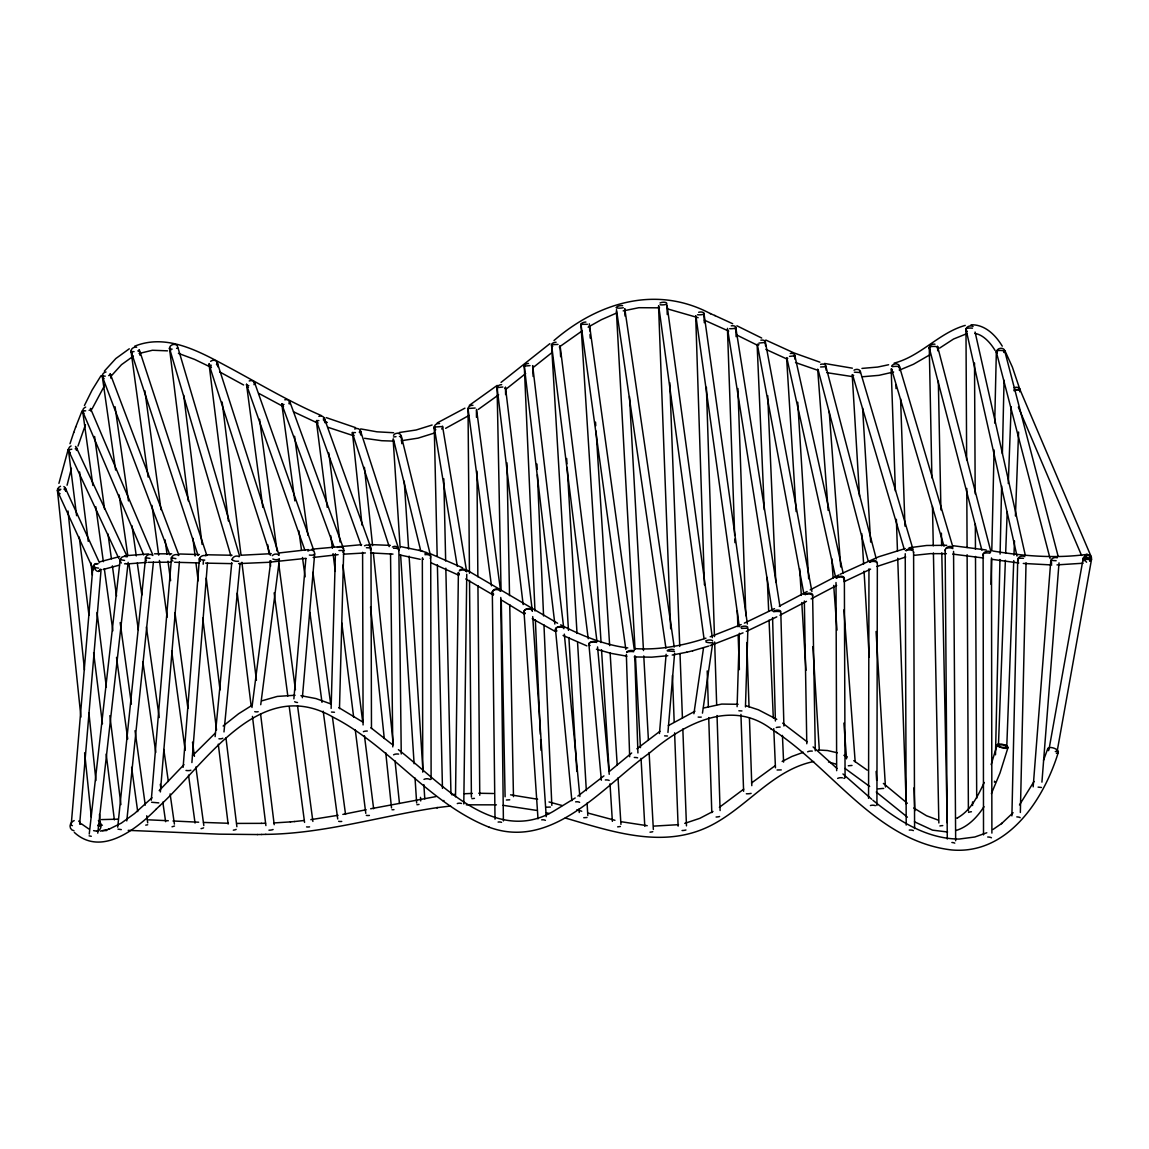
<?xml version="1.0" encoding="UTF-8"?>
<svg xmlns="http://www.w3.org/2000/svg" width="1149" height="1149" viewBox="0 0 1149 1149"><rect width="100%" height="100%" fill="white"/><g stroke="black" fill="none" stroke-linecap="round" stroke-linejoin="round"><path stroke-width="1.5" d="M868.558 798.311L868.96 568.856M876.917 805.492L877.348 563.498M455.507 796.817L458.394 572.461M463.794 803.955L466.753 574.299M991.013 584.381L991.587 559.29M991.802 550.342L994.086 449.977M994.704 423.091L996.355 351.407M995.494 754.821L999.96 559.477M1000.09 554.105L1001.641 485.998M1002.388 453.74L1004.068 380.262M1011.896 815.876L1017.741 559.032M1020.355 812.487L1026.043 562.78M331.127 708.402L335.407 553.703M339.486 708.631L343.709 550.342M737.098 706.678L739.353 633.271M745.457 706.922L747.898 628.144L741.421 628.402M998.424 745.988L1005.389 560.31M1005.662 553.157L1007.199 512.095M1008.276 483.528L1011.149 406.76M1006.783 746.39A4.194 1.278 2.1 0 0 1000.851 744.911A4.194 1.278 2.1 0 0 1000.204 747.094A4.194 1.278 2.1 0 0 1006.783 746.39L1013.763 560.583M1013.964 555.226L1014.495 540.949M1015.429 515.958L1018.589 432.038M183.122 767.317L199.409 558.572M203.172 564.231L203.445 560.655M191.897 762.563L207.481 562.751M1033.166 786.85L1050.804 560.425L1056.146 560.726M1041.928 782.153L1059.019 562.866M151.28 800.178L171.517 557.595M160.372 791.948L179.402 561.99M94.764 566.945L92.868 567.204L71.181 825.212L72.401 825.657M79.669 824.135L101.069 569.66M659.454 733.507L666.118 654.269M667.942 732.459L674.607 653.221M293.871 698.865L305.864 558.601M302.374 697.702L314.668 553.875M215.136 736.61L231.768 562.68M223.983 731.927L240.112 563.312M117.715 827.179L145.607 557.61M126.778 820.903L153.406 562.091M89.249 834.002L120.2 559.563M97.766 833.154L128.157 562.335M251.961 707.482L270.834 560.655M260.737 704.71L279.394 559.664M693.895 713.744L703.475 648.223M702.456 713.127L712.797 642.291A4.194 0.919 8.3 0 1 706.046 642.076M1048.936 749.751L1083.306 557.825A4.194 0.833 10.2 0 0 1088.534 559.534A4.194 0.833 10.2 0 0 1090.76 558.615A4.194 0.833 10.2 0 0 1083.981 557.48M1057.181 751.173L1091.55 559.247M58.915 483.37L68.236 449.302M67.073 485.223L71.439 468.275M997.203 744.796L991.142 764.573M1008.018 747.468L999.989 773.047L991.4 793.586M115.618 470.085L102.232 375.982L102.907 375.551M108.652 375.608L110.232 374.646M765.564 345.849L765.105 342.072M69.988 443.729L73.751 432.426M77.988 446.071L85.457 424.713M469.453 573.25L468.031 408.484L475.169 408.024M75.633 427.184L82.11 410.782M1047.802 748.574L1043.507 760.279M1058.301 752.351C1043.866 799.618 1007.587 855.215 951.286 849.915C877.276 841.011 834.217 771.137 776.494 732.373M73.68 432.656L75.719 426.94M437.166 555.843L434.25 427.055L441.676 426.566M501.065 590.399L497.1 387.601L502.831 387.026M984.248 782.483C977.382 796.918 970.632 810.706 956.916 818.217L957.462 817.959M84.423 405.511L92.078 390.129L101.011 375.694M91.949 409.13L104.889 384.944M1034.043 781.464L1019.493 804.932M983.989 806.713C977.282 817.083 968.119 826.863 955.968 830.497M789.535 356.391L794.849 355.788L795.079 359.378M534.974 610.952L524.289 366.1L530.019 365.612M104.329 371.17L115.819 358.545L129.277 348.808M111.008 376.211L121.478 364.678L133.399 356.089M765.335 342.402L758.929 343.077M1013.088 812.716L1001.468 823.689L1002.029 823.244L992.951 829.506M183.955 764.703L159.18 790.627M192.572 755.654L215.351 733.019M159.682 805.808C206.504 762.577 259.961 674.248 333.756 717.522L338.38 719.949C392.714 749.967 430.889 804.271 489.402 827.309M74.326 832.422C101.011 856.953 136.214 829.363 156.034 809.327M151.998 797.779L134.534 813.549L121.306 823.129L108.71 829.348L109.385 829.09L100.351 831.144M155.934 809.413L159.754 805.736M223.15 725.996L238.59 713.759L251.372 705.73M609.444 771.396L631.691 752.997M603.943 775.891L577.875 796.07M525.682 373.54L506.436 388.822M532.892 367.723L551.577 352.901M636.905 748.789L659.943 731.281M743.733 789.133L719.375 807.345M751.489 783L775.173 765.708M501.05 382.416L549.868 343.666M497.201 385.389L469.309 405.367M498.652 394.796L478.286 409.417M553.962 340.549C598.04 302.431 656.352 284.722 710.599 313.72M559.29 346.998L582.126 330.898M939.552 348.133L953.584 339.012L966.912 333.627M575.175 797.981L553.143 811.481C494.544 845.362 440.627 782.512 398.401 749.665M929.814 354.826L913.441 364.276L899.423 370.122M668.301 725.637L694.944 711.245M464.914 408.168L437.209 422.933M469.051 415.435L445.64 428.333M76.61 515.686L68.437 449.877L71.798 449.202M588.116 327.135L601.401 319.695L616.424 313.103M359.192 432.139L360.7 431.751L361.088 435.327M174.504 826.045L172.034 826.792M712.983 811.453L699.827 818.332L684.747 823.373M489.244 827.266C553.287 850.705 603.871 785.528 649.846 752.753C682.707 724.933 730.491 698.046 771.309 729.026M782.153 761.485L791.891 756.473L803.366 752.293M807.129 591.52L779.237 606.184M810.189 589.897L838.77 574.96M806.483 601.344L779.941 615.232M811.079 598.902L836.644 585.459M774.527 608.611L744.365 623.117M776.781 616.841L746.304 631.433M840.206 574.241L878.712 556.762L905.254 548.561M844.027 581.696L870.583 569.143M401.288 436.591L401.82 443.686M765.105 342.531L765.248 342.459A4.194 2.312 -10.6 0 0 760.853 340.176M986.79 832.766L974.812 837.003L959.085 839.057C926.367 838.928 897.383 820.257 872.895 800.25M860.156 372.506L854.353 372.19M741.191 624.553L710.183 636.776M743.044 632.869L710.125 645.623M877.017 566.471L905.714 557.021M134.634 346.222C168.372 332.492 202.655 353.475 231.782 368.93C261.354 384.972 290.395 402.193 321.332 415.565M139.086 353.475L152.458 350.258L167.524 350.847M99.719 561.861L119.64 556.561M103.137 569.487L119.51 565.107M262.058 700.775L277.268 696.423L295.106 695.246M820.558 366.976L825.887 366.718L826.16 370.308M432.125 425.001L416.096 429.999L399.278 432.512M435.126 432.814L418.035 438.142L401.331 440.728M894.166 363.113C920.809 356.233 938.992 332.765 965.232 325.411M705.931 638.198C683.31 645.58 659.354 650.262 634.708 648.596M708.689 646.083L692.617 650.794M76.466 448.972L75.188 448.828M703.49 708.043L721.716 704.078L738.103 704.28M893.635 371.989L878.956 375.335L862.324 376.771M147.675 824.767L145.736 825.14M443.04 800.724L443.974 800.523M623.175 310.905L638.858 307.702L659.555 307.831M568.468 630.384L551.549 344.7L558.012 344.413M672.222 655.045L686.843 652.201M686.685 652.244L692.79 650.751M888.594 364.75L877.664 367.062L861.951 368.412M471.894 798.656L474.451 798.354M343.709 550.486L338.926 550.529M416.929 804.702L419.012 804.429M620.388 826.49L617.645 826.863M83.561 410.767L82.656 410.997L92.882 485.467M370.653 808.781L436.002 796.573M366.129 809.743L342.847 814.411M878.123 788.903L882.518 788.473M909.046 547.771L926.683 545.473L946.733 545.315M338.079 815.287L310.833 819.654M89.091 410.322L90.254 409.863M393.461 436.95L396.017 436.663M678.499 824.666L653.68 826.117M813.679 761.543C769.299 770.562 742.742 813.909 700.962 829.937C656.553 847.143 608.582 830.598 565.251 818.002M914.144 555.34L930.417 553.631L946.388 553.674M587.426 324.305L580.963 324.305L601.071 642.55M667.813 655.706L651.727 657.171L634.191 656.941M506.393 800.006L509.739 799.805M308.406 549.61L278.848 552.985M311.939 549.179L361.633 544.683M306.007 558.342L268.119 562.321L238.575 563.613M313.146 557.466L338.136 554.651M85.687 410.811L82.671 411.04M124.839 555.771L148.436 553.947M126.304 564.015L146.813 562.378M304.313 820.487L294.503 821.535M1087.083 554.378C1055.701 558.644 1023.888 556.159 992.779 551.003M1083.119 563.225L1057.008 564.891M848.292 765.78L851.998 765.449M450.623 806.024L436.735 807.69L437.496 807.589C380.204 816.077 324.047 833.757 265.706 834.375M158.806 802.892L151.596 802.261M1084.125 558.874L1087.428 558.543L1086.02 555.254M451.614 794.735L454.745 794.447M781.263 769.902L777.083 769.988M105.234 376.154L102.232 375.982M290.367 821.894L294.719 821.506M586.995 817.499L583.749 817.729M355.429 432.57L352.456 432.584L362.021 525.122M343.393 554.177L365.382 552.942M271.279 553.674L241.893 555.197M290.539 821.88L273.634 822.957M667.483 736.006L664.61 735.863M393.978 809.672L391.996 809.743M947.58 832.005L932.514 830.138L914.46 821.794M97.895 825.456L102.405 825.169M546.579 807.187L550.371 807.058M464.411 793.744L472.253 793.399M466.293 804.817L496.411 804.846M101.529 819.596L118.318 819.151M102.534 830.713L106.814 830.512M69.385 449.92L68.452 449.891M261.311 823.359L265.577 823.259M128.2 830.354L219.229 834.16L257.52 834.547M261.555 834.476L265.893 834.361M399.45 436.476L401.346 436.534M148.264 562.321L171.402 562.191M359.766 431.708L360.642 431.737M261.541 823.359L236.608 823.416M257.247 834.547L261.785 834.476M154.541 553.804L171.732 553.832M882.906 788.473L883.653 788.473M478.76 793.255L493.51 793.514M818.318 749.995L827.51 750.527L837.348 752.796M674.463 651.483L667.339 650.923M232.026 555.254L205.829 554.752M231.854 563.628L205.47 563.125M369.303 544.54L390.315 545.387M370.567 552.899L392.987 554.105M393.633 432.742L376.915 431.809L360.7 428.907M393.719 441.115L381.77 440.713L364.549 438.3M741.924 710.944L738.879 710.771M1051.795 564.949L1023.285 563.441M174.591 562.249L198.978 562.924M793.93 355.702L794.706 355.745M228.421 823.273L203.517 822.425M179.718 553.99L199.352 554.565M334.445 712.265L331.487 712.05M98.584 568.137L92.868 567.204M148.609 819.826L168.314 820.745M198.662 822.21L172.996 820.975M971.049 324.794C984.88 324.377 995.609 335.077 1002.258 346.165M175.898 558.673L171.359 557.739M851.768 376.499L826.863 372.678M1038.107 787.122L1041.439 787.482M852.343 368.183L824.508 363.457M953.282 545.746L986.187 549.983M952.708 554.091L983.515 558.012M503.061 805.305L536.396 810.375M149.959 558.371L145.449 557.682M647.232 825.7L621.552 821.779M124.537 560.41L120.099 559.678M121.306 829.607L117.988 829.133M300.937 695.691L315.989 698.578L331.285 704.093M510.587 794.835L537.603 799.244M1018.775 562.981L991.831 559.304M627.799 647.907C605.48 645.25 581.495 635.699 560.655 624.841M596.432 649.228L611.024 653.364L626.909 656.208M435.184 427.356L434.308 427.141M91.274 836.285L89.105 835.84M400.944 546.665L419.27 550.414M399.866 554.967L420.261 559.319M93.6 830.641L96.372 831.1M667.871 308.995L698.132 317.698M828.501 761.945L836.228 764.2M614.945 820.285L588.446 813.19M549.035 801.959L562.105 805.506M546.163 812.716L549.294 813.535M938.259 820.127L926.539 815.761L913.771 808.006M745.888 705.701L758.369 709.795L776.767 719.331M422.516 551.305L426.609 552.497M418.854 550.299L422.904 551.405M355.587 427.643L326.187 417.604M353.705 435.787L327.724 427.213M974.941 333.411C983.458 334.79 990.639 343.12 995.048 350.402M576.87 809.786L581.767 811.237M819.869 362.165L793.988 352.93L765.78 340.047M817.628 370.237L795.51 362.553M178.425 353.375L194.612 359.407L211.43 367.536M430.229 553.66L462.587 567.778M430.904 562.737L458.738 575.204M586.866 645.882L563.096 635.469M704.323 320.14L728.71 331.099M324.334 421.281L327.321 422.516M714.692 315.472L732.674 323.731M710.139 313.519L715.152 315.659M786.548 358.833L765.866 349.368M317.785 423.134L293.498 411.787M843.897 755.324L847.287 756.976M736.911 325.785L761.701 338.05M737.098 335.178L757.679 345.375M283.544 406.689L258.97 393.475M363.041 722.19L338.797 707.626M219.617 371.874L243.617 384.987M557.61 623.246L466.178 569.674M555.34 631.533L532.246 618.679M88.961 829.061L81.608 823.962M465.762 578.952L493.294 595.053M845.032 768.451L869.678 786.476M524.633 614.169L502.214 600.496M782.67 723.138L807.086 741.794M770.893 728.753L776.939 732.66M853.779 760.667L867.251 770.16M907.423 817.183L876.256 792.02M580.977 324.348L625.832 649.386M370.897 727.777L391.924 744.25M907.337 803.28L883.38 783.431M871.718 799.259L842.964 773.952M813.104 746.936L836.96 768.451M1005.145 351.206L1012.398 367.163L1019.953 389.655M76.409 447.636L127.266 556.777M68.768 451.069L118.878 558.586M65.464 488.368L99.417 562.665M57.766 491.657L93.198 569.2M1019.738 389.066L1091.22 556.777M1018.33 407.105L1081.568 555.47M90.599 408.714L152.716 554.723M82.987 412.189L143.697 554.91M110.189 373.684L178.727 554.723M102.563 377.131L169.865 554.91M289.749 401.532L343.522 548.619M282.079 404.893L334.029 546.967M324.248 418.049L370.624 547.068M316.564 421.367L361.203 545.545M254.532 382.445L313.749 550.256M246.877 385.82L304.945 550.371M139.56 350.546L206.849 555.498M131.359 352.212L198.088 555.484M360.398 430.588L398.76 549.107M352.47 433.144L389.195 546.622M217.276 362.711L278.963 554.795M209.175 364.793L270.331 555.211M110.505 374.775L111.022 378.38M899.121 365.483L952.679 546.306M891.466 368.786L944.018 546.192M860.314 371.457L912.952 549.15M852.73 375.35L904.364 549.624M177.994 347.86L239.61 556.087M169.822 349.425L230.92 555.915M825.772 365.971L876.299 558.974M818.131 369.849L868.213 561.114M1004.599 350.474L1058.157 556.36M996.47 352.513L1050.042 558.4M937.512 346.251L990.898 551.621M929.397 348.319L981.892 550.227M401.274 435.931L430.616 555.972A4.194 3.706 -13.7 0 0 425.001 553.459M393.518 439.449L420.735 550.773M975.084 332.032L1025.281 555.197M966.036 329.418L1017.009 556.073M794.806 355.515L843.151 573.164M786.936 358.359L835.668 577.746M765.363 341.928L811.912 591.52M757.406 344.757L803.97 594.335M442.523 426.121L466.681 571.656A4.194 3.49 -9.4 0 0 459.629 570.163M434.336 427.801L457.316 566.328M735.762 327.364L779.941 606.528M727.475 328.355L772.2 610.995M624.769 308.621L674.219 647.059M616.467 309.627L665.917 648.065M115.072 406.789L128.444 500.907M131.991 525.754L136.271 555.944M137.291 563.053L141.83 595.01M146.383 626.966L159.251 717.536M163.804 749.493L168.343 781.464M170.109 793.887L174.404 824.077M119.151 494.946L127.74 555.326M128.99 564.202L138.34 629.896M142.878 661.867L155.761 752.423M160.3 784.379L160.817 787.941M162.828 802.146L165.614 821.679M703.978 313.418L747.367 624.008M695.921 316.133L739.31 626.722M589.538 325.354L634.377 650.233M667.066 305.246L712.323 637.681M658.75 306.194L704.021 638.629M94.591 436.476L104.588 509.136M107.992 533.955L111.41 558.773M112.387 565.868L116.523 596.001M120.171 622.586L131.388 704.122M135.036 730.707L145.262 805.147M146.727 815.79L147.704 822.871M95.798 506.738L103.353 561.689M104.329 568.769L112.861 630.815M116.509 657.4L127.711 738.936M131.618 767.302L137.708 811.611M294.589 436.275L307.932 535.219M312.93 572.331L330.553 703.087M332.449 717.22L345.547 814.397M281.764 403.73L294.862 500.907M298.912 530.953L301.526 550.385M302.474 557.452L305.103 576.899M309.857 612.23L322.007 702.341M323.199 711.188L337.72 818.964M139.575 351.766L140.049 355.328M144.875 390.804L160.989 509.696M165.083 539.858L167.007 554.062M167.969 561.157L170.612 580.676M174.95 612.618L187.933 708.43M192.515 742.139L194.44 756.344M195.876 766.986L203.818 825.542M148.12 477.05L131.029 351.063A4.194 0.962 -7.7 0 0 134.045 351.608M151.97 505.431L158.706 555.125M159.424 560.439L167.122 617.228M171.689 650.937L185.176 750.311M188.537 775.144L195.043 823.057M476.548 409.403L500.619 591.304A4.194 3.145 -7.5 0 0 494.573 589.423A4.194 3.145 -7.5 0 0 493.567 594.507M468.117 409.259L491.485 585.861M259.573 419.241L277.024 550.931M278.676 563.383L295.422 689.745M297.548 705.759L312.887 821.434M246.547 384.613L262.819 507.413M267.774 544.784L268.952 553.689M269.9 560.798L270.604 566.141M274.151 592.841L287.825 696.05M289.246 706.736L304.571 822.411M324.564 419.198L325.009 422.76M328.815 453.008L340.018 541.94M342.933 565.064L362.667 721.586M364.463 735.82L373.64 808.752M316.478 421.999L327.235 507.37M330.811 535.836L332.391 548.288M333.052 553.617L335.307 571.412M341.799 622.988L353.677 717.263M355.256 729.716L365.784 813.32M560.109 345.863L596.992 641.544M551.563 344.829L588.216 638.729M79.611 471.966L88.229 541.337M90.872 562.694L92.423 575.146M97.062 612.503L106.34 687.217M109.873 715.669L120.918 804.616M79.252 537.043L88.976 615.304M93.615 652.661L102.448 723.827M106.196 754.06L114.369 819.883M217.391 363.314L217.822 366.833M222.159 402.049L241.031 555.254M241.893 562.292L256.428 680.28M260.55 713.744L274.209 824.68M228.364 520.928L209.061 364.204A4.194 1.451 -7 0 0 211.315 365.267M237.268 593.128L251.143 705.831M252.45 716.402L265.893 825.571M183.725 395.256L202.095 544.396M206.26 578.119L220.033 689.975M225.951 737.917L236.881 826.691M169.492 348.248L188.307 500.935M192.903 538.22L195.086 555.972M195.962 563.082L198.159 580.834M202.755 618.119L216.529 729.96M218.281 744.164L228.134 824.063M505.459 387.242L532.346 611.139M497.115 387.788L523.154 604.575M532.648 365.597L563.814 628.733M524.303 366.244L554.852 624.036M364.42 467.341L372.578 545.588M373.324 552.712L393.346 744.782M395.012 760.782L399.464 803.467M370.553 606.931L384.283 738.534M385.762 752.767L391.507 807.891M68.006 511.018L84.466 669.853M88.904 712.696L95.927 780.516M99.446 814.426L100.552 825.14A4.194 0.804 -5.9 0 1 98.311 826.088M57.45 490.422L80.947 717.091M84.638 752.796L91.302 817.04M564.331 634.119L579.872 796.53M555.484 629.336L571.872 800.681M597.552 646.916L609.229 774.297M588.877 644.014L601.358 780.228M829.205 411.428L840.723 566.945M843.912 609.846L855.172 761.787M817.686 369.145L828.142 510.357M831.718 558.629L833.169 578.292M833.7 585.43L837.018 630.126M843.897 723.08L846.554 758.828M532.719 616.582L546.249 816.666M524.001 611.598L538.005 818.835M404.247 481.172L408.627 549.007M409.087 556.145L422.933 770.333M423.852 784.609L424.785 798.885M420.491 797.377L420.721 800.939M393.116 438.875L400.154 547.757M400.613 554.895L414.114 763.726M415.033 778.017L416.656 802.993M797.736 402.207L808.695 578.837M812.889 646.643L819.309 750.125M786.62 358.115L796.128 511.564M799.661 568.654L801.327 595.412M801.772 602.55L805.966 670.355M589.322 323.788L589.767 330.941M589.997 334.517L590.227 338.093M595.527 422.128L595.757 425.704M596.101 431.062L609.659 645.609M610.105 652.761L617.228 765.392M618.018 777.916L620.948 824.393M601.53 649.702L609.2 771.281M610.004 783.79L612.374 821.348M862.597 408.053L870.683 542.113M876.069 631.49L885.448 787.008M852.199 374.588L859.524 496.138M861.779 533.667L863.617 564.058M864.048 571.211L869.219 657.013M876.113 771.424L876.658 780.358M560.008 345.993L560.64 356.707M566.672 458.48L566.988 463.837M567.204 467.413L577.028 633.458M577.559 642.392L586.335 790.584M587.082 803.094L587.814 815.589M568.884 637.523L576.812 771.439M579.039 808.939L579.254 812.515M624.639 308.909L625.042 316.076M629.48 396.563L643.483 650.564M643.77 655.935L648.409 740.013M649.099 752.523L653.35 829.449M616.381 311.149L635.024 649.228M635.411 656.381L640.453 747.611M641.041 758.34L644.79 826.318M532.662 365.741L533.122 376.455M536.942 464.038L537.186 469.395M537.416 474.767L543.578 615.95M543.965 624.898L551.836 805.406M535.362 619.9L540.36 734.283M540.59 739.64L541.05 750.369M767.719 395.658L775.805 582.428M782.44 735.417L783.589 762.103M757.119 344.413L764.286 509.854M767.216 577.459L768.681 611.254M769.054 620.144L773.306 717.981M773.765 728.653L775.46 767.791M666.923 305.591L667.253 314.553M669.81 382.732L679.734 646.456M680.007 653.623L682.434 718.211M682.836 728.983L686.47 825.858M658.549 305.893L670.686 628.805M672.438 675.454L674.19 722.103M674.607 732.861L678.111 826.145M899.48 366.991L899.595 370.538M900.586 398.818L904.981 526.113M914.029 787.783L914.834 810.763M895.918 385.03L896.033 388.606M891.179 369.044L895.387 491.04M896.364 519.319L897.47 551.147M897.714 558.213L906.216 803.97M735.805 327.724L736.107 336.671M737.931 388.534L745.859 615.72M746.807 642.55L749.047 706.951M749.421 717.68L751.805 785.657M727.489 329.792L734.685 535.506M734.8 539.082L734.929 542.658M737.313 610.636L737.873 626.736M738.175 635.684L739.367 669.666M740.933 714.391L743.618 791.302M704.007 313.749L704.294 322.725M706.391 387.285L714.477 636.589M714.649 641.975L716.674 704.754M717.033 715.511L720.107 810.562M695.691 315.803L704.423 584.841M707.209 670.93L708.373 706.807M708.718 717.565L711.806 812.616M634.765 655.82L637.925 752.954M626.349 654.327L629.666 756.746M783.92 726.024L780.803 612.13A4.194 0.804 -1.6 0 0 778.232 611.44A4.194 0.804 -1.6 0 0 773.665 611.742M772.588 617.602L775.403 720.983M443.801 478.745L445.668 561.028M445.826 568.181L450.954 793.571M437.381 564.791L442.466 788.386M937.713 350.79L937.641 347.213A4.194 0.876 -1.2 0 0 932.442 346.467A4.194 0.876 -1.2 0 0 929.958 347.831M938.331 381.181L940.93 509.912M941.39 533.15L941.649 545.674M941.792 552.827L947.236 822.799M929.268 347.371L931.911 477.898M932.485 506.494L933.275 545.832M933.419 552.985L938.862 822.971M505.474 387.443L505.617 394.61M506.953 462.817L509.538 595.627M509.725 604.589L513.474 796.63M501.237 599.376L505.1 796.788M815.287 750.785L812.616 595.512A4.194 2.312 -10.6 0 0 810.174 593.214A4.194 2.312 -10.6 0 0 805.219 594.507M804.343 600.984L806.799 743.762M500.763 597.437L503.406 820.903M492.332 592.137L495.018 819.18M398.875 550.012L401.245 753.988M390.531 553.66L392.786 746.907M476.418 410.207L476.476 417.374M476.95 471.104L477.869 576.769M477.941 585.717L479.765 795.266M469.524 580.417L471.406 797.133M953.555 551.419L955.666 840.752M945.167 549.682L947.279 839.014M974.524 362.998L975.185 493.768M975.329 524.217L975.458 549.294M975.501 556.461L976.707 798.296M972.542 801.901L972.557 805.492M965.979 329.002L966.639 459.772M966.783 488.44L967.085 547.556M967.113 554.708L968.392 810.878M913.599 551.937L914.59 828.558M905.24 553.717L906.202 825.068M844.371 578.924L845.075 777.83M836.012 582.529L836.673 770.677M370.969 548.719L371.472 728.48M362.596 552.296L363.084 724.933M991.486 557.94L991.889 833.097M983.113 554.378L983.515 834.892M430.717 556.848L431.119 779.252M422.344 558.629L422.746 772.142M1056.505 750.599A4.194 0.833 10.2 0 1 1055.313 751.561M1017.813 559.19A4.194 0.89 1.3 0 1 1019.278 558.371A4.194 0.89 1.3 0 1 1023.472 558.328M1016.808 816.882A4.194 0.89 1.3 0 1 1020.154 817.671M983.171 554.651A4.194 1.465 -0.1 0 1 985.153 553.114A4.194 1.465 -0.1 0 1 989.935 553.229M987.709 837.003A4.194 1.465 -0.1 0 1 991.429 837.793M945.34 550.184A4.194 1.853 -0.4 0 1 945.196 549.84A4.194 3.174 -16.5 0 0 945.412 551.017M945.641 548.82A4.194 1.853 -0.4 0 1 952.866 548.619M951.889 842.49A4.194 1.853 -0.4 0 1 954.762 843.151M913.584 552.123A4.194 2.068 -0.2 0 1 913.441 552.511M906.159 550.658A4.194 2.068 -0.2 0 1 913.139 551.003M909.261 830.081A4.194 2.068 -0.2 0 1 913.369 830.598M877.276 563.111A4.194 2.083 0.1 0 0 873.987 561.444A4.194 2.083 0.1 0 0 869.649 562.349A4.194 2.873 -14.7 0 1 876.816 561.66M870.439 805.535A4.194 2.083 0.1 0 1 875.366 805.664M836.673 577.89A4.194 1.939 -0.2 0 1 842.289 577.258A4.194 1.939 -0.2 0 1 843.897 579.814M837.65 778.419A4.194 1.939 -0.2 0 1 842.432 777.83M843.854 778.246A4.194 1.939 -0.2 0 1 844.156 778.404M805.19 594.622A4.194 1.58 -1 0 1 810.189 594.119A4.194 1.58 -1 0 1 812.558 595.8M807.632 751.819A4.194 1.58 -1 0 1 812.286 751.101M776.279 727.532A4.194 0.804 -1.6 0 1 780.157 727.073M701.263 717.077A4.194 0.919 8.3 0 1 698.161 717.062M626.751 652.115A4.194 0.919 -1.9 0 1 633.717 651.742M634.291 757.45A4.194 0.919 -1.9 0 1 637.623 757.837M588.949 644.33A4.194 1.738 -5.2 0 1 591.505 642.19A4.194 1.738 -5.2 0 1 596.546 642.478M605.322 779.97A4.194 1.738 -5.2 0 1 609.185 780.458M556.705 630.801A4.194 2.197 -5.5 0 1 557.366 627.368A4.194 2.197 -5.5 0 1 563.527 627.972M575.62 801.858A4.194 2.197 -5.5 0 1 579.613 802.347M524.935 613.092A4.194 2.427 -3.9 0 1 526.429 609.272A4.194 2.427 -3.9 0 1 532.289 610.78M541.667 819.855A4.194 2.427 -3.9 0 1 545.387 820.357M493.553 593.932A4.194 2.542 -0.7 0 1 493.022 593.53M492.49 592.841A4.194 2.542 -0.7 0 1 495.176 589.71A4.194 2.542 -0.7 0 1 500.418 591.146M498.106 822.066A4.194 2.542 -0.7 0 1 501.553 822.354M458.868 573.624A4.194 2.513 0.7 0 1 458.408 572.69A4.194 3.49 -9.4 0 0 459.097 574.586M459.327 570.881A4.194 2.513 0.7 0 1 466.48 571.599M457.288 803.568A4.194 2.513 0.7 0 1 461.496 803.467M424.986 554.708A4.194 2.312 -0.1 0 1 430.703 556.633M423.981 779.41A4.194 2.312 -0.1 0 1 430.186 779.582M393.533 548.288A4.194 1.838 -0.7 0 1 397.64 548.719A4.194 1.838 -0.7 0 1 398.703 550.515A4.194 3.734 -17.9 0 0 392.412 547.025M393.576 754.836A4.194 1.838 -0.7 0 1 398.617 754.089M366.402 547.728A4.194 1.02 -0.2 0 1 370.251 548.159A4.194 1.02 -0.2 0 1 370.495 549.193M363.4 731.683A4.194 1.02 -0.2 0 1 367.292 731.037M309.354 555.039A4.194 1.609 4.9 0 0 314.596 553.574A4.194 3.504 -19.4 0 0 307.903 551.06M297.519 702.527A4.194 1.609 4.9 0 1 294.661 701.723M279.322 558.687A4.194 2.197 7.3 0 1 272.83 558.974M258.166 711.691A4.194 2.197 7.3 0 1 254.748 711.648M238.561 561.186A4.194 1.867 5.5 0 1 232.127 559.29M222.805 738.232A4.194 1.867 5.5 0 1 218.928 738.778M204.737 560.094A4.194 1.178 4.5 0 1 199.481 558.371M190.863 770.203A4.194 1.178 4.5 0 1 186.009 770.448M1014.064 387.917A4.194 3.447 -23.1 0 1 1018.675 387.874A4.194 3.447 -23.1 0 1 1019.738 391.665M1084.01 560.899A4.194 3.447 -23.1 0 1 1085.187 555.857A4.194 3.447 -23.1 0 1 1090.846 556.188A4.194 3.447 -23.1 0 1 1089.654 561.215M996.872 353.361A4.194 3.16 -14.6 0 1 1000.535 348.291A4.194 3.16 -14.6 0 1 1004.197 352.571M1051.78 563.125A4.194 3.16 -14.6 0 1 1051.909 558.945A4.194 3.16 -14.6 0 1 1057.238 557.825M967.243 331.443A4.194 3.002 -12.7 0 1 967.243 327.149A4.194 3.002 -12.7 0 1 973.102 326.517M1018.258 560.913A4.194 3.002 -12.7 0 1 1019.493 556.935A4.194 3.002 -12.7 0 1 1024.865 556.662M937.57 346.538A4.194 3.102 -14.6 0 1 937.297 348.003M930.259 349.626A4.194 3.102 -14.6 0 1 930.13 345.806A4.194 3.102 -14.6 0 1 934.97 344.197M983.458 555.958A4.194 3.102 -14.6 0 1 985.21 551.893A4.194 3.102 -14.6 0 1 990.495 552.023M891.638 366.1A4.194 3.174 -16.5 0 1 896.809 363.96A4.194 3.174 -16.5 0 1 899.25 367.551M892.385 369.763A4.194 3.174 -16.5 0 1 891.854 369.317M945.713 548.619A4.194 3.174 -16.5 0 1 952.808 547.47M854.023 370.208A4.194 3.088 -16.5 0 1 858.705 369.705A4.194 3.088 -16.5 0 1 860.213 372.908M853.678 375.321A4.194 3.088 -16.5 0 1 853.362 375.149M905.972 550.673A4.194 3.088 -16.5 0 1 912.852 549.782M820.587 364.391A4.194 2.873 -14.7 0 1 824.637 364.592A4.194 2.873 -14.7 0 1 825.686 367.321M790.311 353.49A4.194 2.6 -12.5 0 1 794.103 354.136A4.194 2.6 -12.5 0 1 794.347 356.793M787.769 358.33A4.194 2.6 -12.5 0 1 787.223 357.971M844.285 578.622A4.194 2.6 -12.5 0 1 843.84 579.656M836.731 577.947A4.194 2.6 -12.5 0 1 840.795 576.238A4.194 2.6 -12.5 0 1 844.142 577.674M758.958 344.714A4.194 2.312 -10.6 0 1 757.766 344.183M731.238 325.856A4.194 2.039 -9 0 1 735.274 326.46A4.194 2.039 -9 0 1 734.829 328.772M773.406 611.325A4.194 2.039 -9 0 1 777.643 610.119A4.194 2.039 -9 0 1 780.702 611.369M698.678 312.255A4.194 1.81 -8 0 1 703.964 313.576A4.194 0.934 -1.9 0 1 701.982 314.625A4.194 0.934 -1.9 0 1 697.529 314.74M740.775 627.067A4.194 1.81 -8 0 1 747.697 627.067M660.043 302.948A4.194 1.652 -7.8 0 1 666.664 303.034M705.716 640.869A4.194 1.652 -7.8 0 1 712.524 640.654M616.281 307.53A4.194 1.709 -8.3 0 1 622.629 305.634M667.368 650.406A4.194 1.709 -8.3 0 1 674.061 649.745M581.451 325.339A4.194 1.939 -7.9 0 1 581.811 323.242A4.194 1.939 -7.9 0 1 585.904 322.05M626.779 651.928A4.194 1.939 -7.9 0 1 633.702 650.851M552.784 346.294A4.194 2.197 -7.1 0 1 551.951 343.853A4.194 2.197 -7.1 0 1 556.102 342.215M590.112 645.523A4.194 2.197 -7.1 0 1 589.566 645.221M589.049 644.661A4.194 2.197 -7.1 0 1 591.132 641.903A4.194 2.197 -7.1 0 1 596.288 642.018M524.475 366.919A4.194 2.485 -6.8 0 1 528.483 363.429M556.705 631.031A4.194 2.485 -6.8 0 1 557.366 627.139A4.194 2.485 -6.8 0 1 563.527 627.828M505.388 387.759A4.194 2.801 -6.8 0 1 504.986 388.563M497.589 389.051A4.194 2.801 -6.8 0 1 497.833 386.179A4.194 2.801 -6.8 0 1 501.668 384.685M524.935 613.394A4.194 2.801 -6.8 0 1 526.429 608.97A4.194 2.801 -6.8 0 1 532.274 610.636M468.203 409.547A4.194 3.145 -7.5 0 1 472.971 405.295M442.595 426.753A4.194 3.49 -9.4 0 1 441.661 429.008M435.801 429.812A4.194 3.49 -9.4 0 1 439.579 423.536M393.489 435.299A4.194 3.706 -13.7 0 1 401.188 437.64M430.53 557.682A4.194 3.706 -13.7 0 1 430.229 558.371M423.306 559.362A4.194 3.706 -13.7 0 1 422.444 557.739M354.639 428.979A4.194 3.734 -17.9 0 1 360.226 433.719M353.935 435.299A4.194 3.734 -17.9 0 1 352.398 432.455M318.876 416.355A4.194 3.677 -19.8 0 1 324.377 420.448M317.799 422.803A4.194 3.677 -19.8 0 1 316.435 421.037M364.52 545.775A4.194 3.677 -19.8 0 1 370.452 550.17M284.78 399.809A4.194 3.591 -20.1 0 1 289.878 403.873M283.315 406.272A4.194 3.591 -20.1 0 1 281.807 403.902M337.433 547.441A4.194 3.591 -20.1 0 1 342.89 552.324M249.189 380.965A4.194 3.504 -19.4 0 1 254.748 384.384M248.457 387.328A4.194 3.504 -19.4 0 1 246.604 384.211M210.626 361.332A4.194 3.404 -17.8 0 1 215.825 360.815A4.194 3.404 -17.8 0 1 216.888 364.98M210.971 366.876A4.194 3.404 -17.8 0 1 209.175 363.544M272.256 555.656A4.194 3.404 -17.8 0 1 278.905 555.269M170.741 350.474A4.194 3.318 -16.5 0 1 171.56 345.102A4.194 3.318 -16.5 0 1 177.621 346.438M232.155 559.865A4.194 3.318 -16.5 0 1 234.698 556.489A4.194 3.318 -16.5 0 1 239.193 556.762M139.273 349.756A4.194 3.303 -18.2 0 1 139 351.321M132.279 353.246A4.194 3.303 -18.2 0 1 131.747 349.081A4.194 3.303 -18.2 0 1 136.688 347.228M200.386 561.373A4.194 3.303 -18.2 0 1 200.529 556.978A4.194 3.303 -18.2 0 1 205.829 555.8M110.318 373.985A4.194 3.404 -20.7 0 1 110.318 375.895M104.128 378.581A4.194 3.404 -20.7 0 1 102.405 375.034A4.194 3.404 -20.7 0 1 106.01 371.974M172.953 561.085A4.194 3.404 -20.7 0 1 172.637 555.958A4.194 3.404 -20.7 0 1 178.713 555.513M90.441 408.398A4.194 3.562 -23 0 1 90.728 411.04M83.891 413.324A4.194 3.562 -23 0 1 85.672 407.076M146.426 560.712A4.194 3.562 -23 0 1 147.029 555.542A4.194 3.562 -23 0 1 152.788 555.47M75.489 446.43A4.194 3.734 -25 0 1 76.409 450.437M70.333 452.72A4.194 3.734 -25 0 1 71.08 445.941M125.715 563.498A4.194 3.734 -25 0 1 124.566 563.843M121.291 563.01A4.194 3.734 -25 0 1 126.447 556.719M63.884 486.587A4.194 3.907 -24.6 0 1 65.594 490.896M60.093 493.768A4.194 3.907 -24.6 0 1 60.48 486.271M100.724 569.186A4.194 3.907 -24.6 0 1 98.182 571.297M93.586 569.875A4.194 3.907 -24.6 0 1 98.182 563.685M1014.021 389.626A4.194 1.278 2.1 0 1 1018.904 390.028A4.194 1.278 2.1 0 1 1019.651 391.536M997.03 351.982A4.194 1.034 1.3 0 1 997.792 350.646A4.194 1.034 1.3 0 1 1003.278 350.761A4.194 1.034 1.3 0 1 1004.039 352.14M994.804 781.894A4.194 1.034 1.3 0 1 994.416 782.167M994.416 781.219A4.194 1.034 1.3 0 1 994.718 781.421M966.28 329.346A4.194 0.934 -0.3 0 1 967.53 328.269A4.194 0.934 -0.3 0 1 972.456 328.183M968.564 812.415A4.194 0.934 -0.3 0 1 971.436 811.754M939.882 825.973A4.194 0.876 -1.2 0 1 942.755 825.6M892.342 366.689A4.194 0.761 -2 0 1 897.599 366.416A4.194 0.761 -2 0 1 899.179 367.292M735.504 327.422A4.194 0.833 -2 0 1 734.426 328.384A4.194 0.833 -2 0 1 729.687 328.671M751.116 793.37A4.194 0.833 -2 0 1 746.333 793.772M719.604 816.479A4.194 0.934 -1.9 0 1 716.1 817.011M666.837 303.882A4.194 0.934 -2.2 0 1 664.294 304.744A4.194 0.934 -2.2 0 1 660.029 304.758M685.924 829.98A4.194 0.934 -2.2 0 1 682.046 830.526M623.318 307.745A4.194 0.776 -3.2 0 1 616.338 307.774M652.761 831.689A4.194 0.776 -3.2 0 1 650.018 832.178M323.343 418.811A4.194 0.761 -7.2 0 1 323.343 419.902M318.876 420.606A4.194 0.761 -7.2 0 1 316.535 420.462M369.404 815.445A4.194 0.761 -7.2 0 1 366.301 815.345M288.859 402.021A4.194 1.163 -7.7 0 1 288.859 403.687M284.004 404.491A4.194 1.163 -7.7 0 1 281.778 403.83M341.741 821.434A4.194 1.163 -7.7 0 1 338.639 821.291M253.642 382.775A4.194 1.422 -7.5 0 1 253.929 384.656M248.802 385.619A4.194 1.422 -7.5 0 1 246.618 384.341M309.569 826.863A4.194 1.422 -7.5 0 1 306.582 826.907M216.917 362.682A4.194 1.451 -7 0 1 216.457 364.334M273.103 829.506A4.194 1.451 -7 0 1 268.952 830.181M177.736 347.558A4.194 1.278 -7 0 1 176.587 348.362M172.12 349.152A4.194 1.278 -7 0 1 169.793 347.745M236.177 829.377A4.194 1.278 -7 0 1 233.319 830.167M139.259 349.827A4.194 0.962 -7.7 0 1 137.794 350.948M203.603 827.826A4.194 0.962 -7.7 0 1 201.046 828.644M63.899 489.101A4.194 0.804 -5.9 0 1 65.105 490.106M58.671 490.882A4.194 0.804 -5.9 0 1 57.637 490.163A4.194 0.804 -5.9 0 1 60.854 489.287M98.311 824.637A4.194 0.804 -5.9 0 1 100.552 825.14M78.649 821.075A5.587 4.969 -42.5 0 1 80.617 824.278M73.981 830.756A5.587 4.969 -42.5 0 1 74.197 820.587M1048.592 750.67A5.587 2.47 19 0 1 1049.985 747.525A5.587 2.47 19 0 1 1057.31 750.067A5.587 2.47 19 0 1 1056.419 753.371M98.383 820.587A5.587 4.653 85.1 0 1 100.983 826.619A5.587 4.653 85.1 0 1 96.947 831.1M1000.621 743.992A5.587 1.724 15.4 0 1 1008.003 747.554A5.587 1.724 15.4 0 1 1000.176 747.123A5.587 1.724 15.4 0 1 999.199 743.906M99.891 569.43A4.194 2.47 64.8 0 1 98.196 571.484M97.062 571.168A4.194 2.47 64.8 0 1 94.189 566.026A4.194 2.47 64.8 0 1 97.033 563.929M1086.581 562.234A4.194 2.485 82.7 0 1 1085.058 556.633A4.194 2.485 82.7 0 1 1088.261 554.838A4.194 2.485 82.7 0 1 1089.798 560.453M65.493 490.566A4.194 0.962 13.3 0 1 65.637 491.083M59.834 490.494A4.194 0.962 13.3 0 1 58.599 488.67M1013.906 390.717A4.194 0.761 -16.3 0 1 1018.775 389.468A4.194 0.761 -16.3 0 1 1019.422 390.243"/></g></svg>
